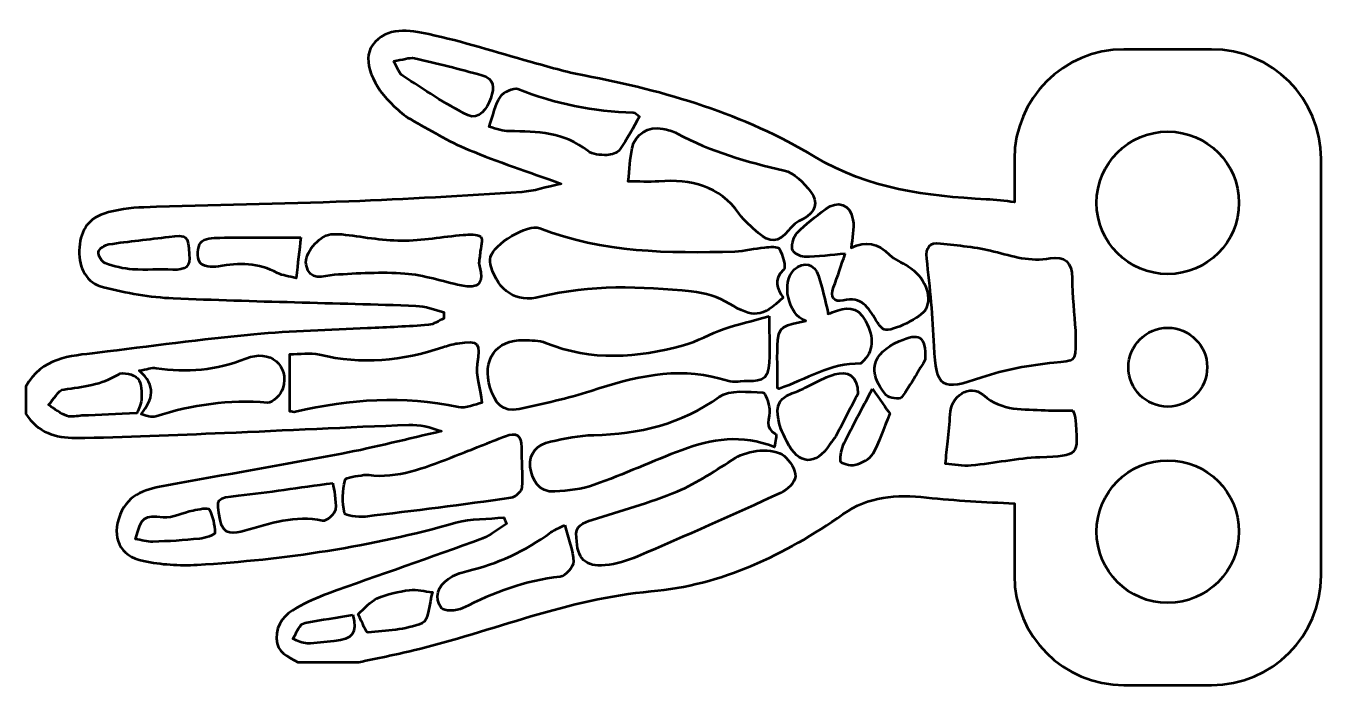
# Model space of a CAD drawing. Header units: centimetres. Extents: x -16 to -4, y -11.5 to -8.5.
# Drawn here: x -15.96 to -10.05, y -11.49 to -8.49 of the extents above; entities that cross this region are included whole.
import ezdxf

# ---------------------------------------------------------------- set-up
doc = ezdxf.new("R2010")
doc.units = ezdxf.units.CM
doc.header["$MEASUREMENT"] = 0
doc.layers.add('Layer 1', color=7, linetype='Continuous')

msp = doc.modelspace()

# ---------------------------------------------------------------- linework, layer by layer
at = {"layer": 'Layer 1', "lineweight": 53}
for centre, major_axis in [((-10.75, -9.29224), (0, 0.325)), ((-10.75, -10.04224), (0, 0.18)), ((-10.75, -10.79224), (0, 0.325))]:
    msp.add_ellipse(centre, major_axis=major_axis, ratio=1, dxfattribs=at)
msp.add_open_spline([(-11.45, -10.99224), (-11.45, -10.99224), (-11.45, -10.66365), (-11.45, -10.66365), (-11.45, -10.66365), (-11.5839, -10.65714), (-11.71778, -10.65054), (-11.85088, -10.6365), (-11.85088, -10.6365), (-11.98968, -10.62184), (-12.11517, -10.62936), (-12.23357, -10.71297), (-12.23357, -10.71297), (-12.49692, -10.89896), (-12.78843, -11.03649), (-13.10815, -11.06432), (-13.10815, -11.06432), (-13.48741, -11.09734), (-13.83185, -11.24628), (-14.19414, -11.33353), (-14.19414, -11.33353), (-14.27656, -11.35338), (-14.35987, -11.36945), (-14.44279, -11.38725), (-14.44279, -11.38725), (-14.44279, -11.38725), (-14.72199, -11.38725), (-14.72199, -11.38725), (-14.72199, -11.38725), (-14.76592, -11.36208), (-14.81795, -11.34537), (-14.81909, -11.28007), (-14.81909, -11.28007), (-14.8203, -11.211), (-14.77963, -11.16951), (-14.7261, -11.13943), (-14.7261, -11.13943), (-14.6814, -11.11429), (-14.63379, -11.09313), (-14.58548, -11.07574), (-14.58548, -11.07574), (-14.35021, -10.99112), (-14.11383, -10.90963), (-13.87899, -10.82385), (-13.87899, -10.82385), (-13.83954, -10.80945), (-13.8057, -10.77958), (-13.76927, -10.75685), (-13.76927, -10.75685), (-13.7731, -10.74716), (-13.77691, -10.73745), (-13.78073, -10.72776), (-13.78073, -10.72776), (-13.85386, -10.73491), (-13.93003, -10.73137), (-13.99964, -10.75101), (-13.99964, -10.75101), (-14.38628, -10.86018), (-14.78069, -10.91963), (-15.18069, -10.9433), (-15.18069, -10.9433), (-15.26216, -10.94811), (-15.34646, -10.94221), (-15.42644, -10.92612), (-15.42644, -10.92612), (-15.53639, -10.90402), (-15.57381, -10.81842), (-15.53217, -10.71352), (-15.53217, -10.71352), (-15.49385, -10.61701), (-15.40746, -10.5972), (-15.32007, -10.58127), (-15.32007, -10.58127), (-15.05388, -10.53281), (-14.78694, -10.48831), (-14.52125, -10.43728), (-14.52125, -10.43728), (-14.36852, -10.40796), (-14.21769, -10.36896), (-14.06598, -10.33431), (-14.06598, -10.33431), (-14.11701, -10.31496), (-14.1658, -10.30282), (-14.21409, -10.30465), (-14.21409, -10.30465), (-14.49489, -10.31527), (-14.77554, -10.33002), (-15.05631, -10.34168), (-15.05631, -10.34168), (-15.28306, -10.35111), (-15.50985, -10.36176), (-15.73674, -10.36439), (-15.73674, -10.36439), (-15.82529, -10.36542), (-15.9108, -10.33943), (-15.96285, -10.25494), (-15.96285, -10.25494), (-15.96285, -10.25494), (-15.96285, -10.13084), (-15.96285, -10.13084), (-15.96285, -10.13084), (-15.89244, -9.99885), (-15.76278, -9.99141), (-15.63707, -9.97628), (-15.63707, -9.97628), (-15.39882, -9.94759), (-15.16087, -9.91517), (-14.92201, -9.89259), (-14.92201, -9.89259), (-14.74992, -9.87631), (-14.57657, -9.87347), (-14.40376, -9.8646), (-14.40376, -9.8646), (-14.31087, -9.85985), (-14.21784, -9.8569), (-14.12521, -9.84907), (-14.12521, -9.84907), (-14.101, -9.84703), (-14.0781, -9.82983), (-14.0546, -9.81959), (-14.0546, -9.81959), (-14.0548, -9.80993), (-14.05505, -9.80029), (-14.05528, -9.79068), (-14.05528, -9.79068), (-14.09759, -9.78057), (-14.13963, -9.76308), (-14.18223, -9.76161), (-14.18223, -9.76161), (-14.5515, -9.74919), (-14.92101, -9.74265), (-15.29011, -9.72735), (-15.29011, -9.72735), (-15.39706, -9.72291), (-15.50478, -9.70267), (-15.60892, -9.67679), (-15.60892, -9.67679), (-15.68766, -9.65725), (-15.72009, -9.59172), (-15.71925, -9.50979), (-15.71925, -9.50979), (-15.7184, -9.42807), (-15.68322, -9.36686), (-15.60698, -9.342), (-15.60698, -9.342), (-15.54912, -9.32309), (-15.48589, -9.315), (-15.42469, -9.3129), (-15.42469, -9.3129), (-15.11253, -9.30223), (-14.80014, -9.29784), (-14.48803, -9.28593), (-14.48803, -9.28593), (-14.22496, -9.27591), (-13.96207, -9.26012), (-13.69933, -9.24327), (-13.69933, -9.24327), (-13.64399, -9.23973), (-13.58961, -9.22046), (-13.51887, -9.20493), (-13.51887, -9.20493), (-13.67108, -9.14984), (-13.80885, -9.10548), (-13.94199, -9.04995), (-13.94199, -9.04995), (-14.03433, -9.0114), (-14.12092, -8.95866), (-14.20869, -8.90975), (-14.20869, -8.90975), (-14.23539, -8.89489), (-14.25849, -8.8729), (-14.28139, -8.85213), (-14.28139, -8.85213), (-14.37879, -8.76372), (-14.42994, -8.64065), (-14.38091, -8.57352), (-14.38091, -8.57352), (-14.31635, -8.48513), (-14.21062, -8.50544), (-14.12365, -8.52346), (-14.12365, -8.52346), (-13.96749, -8.55579), (-13.81521, -8.6067), (-13.66105, -8.64886), (-13.66105, -8.64886), (-13.57914, -8.67126), (-13.49762, -8.69653), (-13.41432, -8.71204), (-13.41432, -8.71204), (-13.04367, -8.7811), (-12.6821, -8.88906), (-12.36076, -9.08232), (-12.36076, -9.08232), (-12.11208, -9.23187), (-11.85189, -9.26107), (-11.57847, -9.2765), (-11.57847, -9.2765), (-11.53562, -9.27891), (-11.49273, -9.28335), (-11.45, -9.2894), (-11.45, -9.2894), (-11.45, -9.2894), (-11.45, -9.09224), (-11.45, -9.09224), (-11.45, -9.09224), (-11.45, -8.8161), (-11.22614, -8.59224), (-10.95, -8.59224), (-10.95, -8.59224), (-10.95, -8.59224), (-10.55, -8.59224), (-10.55, -8.59224), (-10.55, -8.59224), (-10.27386, -8.59224), (-10.05, -8.8161), (-10.05, -9.09224), (-10.05, -9.09224), (-10.05, -9.09224), (-10.05, -10.99224), (-10.05, -10.99224), (-10.05, -10.99224), (-10.05, -11.26838), (-10.27386, -11.49224), (-10.55, -11.49224), (-10.55, -11.49224), (-10.55, -11.49224), (-10.95, -11.49224), (-10.95, -11.49224), (-10.95, -11.49224), (-11.22614, -11.49224), (-11.45, -11.26838), (-11.45, -10.99224)], degree=3, knots=[0, 0, 0, 0, 0.0169492, 0.0169492, 0.0169492, 0.0169492, 0.0338983, 0.0338983, 0.0338983, 0.0338983, 0.0508475, 0.0508475, 0.0508475, 0.0508475, 0.0677966, 0.0677966, 0.0677966, 0.0677966, 0.0847458, 0.0847458, 0.0847458, 0.0847458, 0.1016949, 0.1016949, 0.1016949, 0.1016949, 0.1186441, 0.1186441, 0.1186441, 0.1186441, 0.1355932, 0.1355932, 0.1355932, 0.1355932, 0.1525424, 0.1525424, 0.1525424, 0.1525424, 0.1694915, 0.1694915, 0.1694915, 0.1694915, 0.1864407, 0.1864407, 0.1864407, 0.1864407, 0.2033898, 0.2033898, 0.2033898, 0.2033898, 0.220339, 0.220339, 0.220339, 0.220339, 0.2372881, 0.2372881, 0.2372881, 0.2372881, 0.2542373, 0.2542373, 0.2542373, 0.2542373, 0.2711864, 0.2711864, 0.2711864, 0.2711864, 0.2881356, 0.2881356, 0.2881356, 0.2881356, 0.3050847, 0.3050847, 0.3050847, 0.3050847, 0.3220339, 0.3220339, 0.3220339, 0.3220339, 0.3389831, 0.3389831, 0.3389831, 0.3389831, 0.3559322, 0.3559322, 0.3559322, 0.3559322, 0.3728814, 0.3728814, 0.3728814, 0.3728814, 0.3898305, 0.3898305, 0.3898305, 0.3898305, 0.4067797, 0.4067797, 0.4067797, 0.4067797, 0.4237288, 0.4237288, 0.4237288, 0.4237288, 0.440678, 0.440678, 0.440678, 0.440678, 0.4576271, 0.4576271, 0.4576271, 0.4576271, 0.4745763, 0.4745763, 0.4745763, 0.4745763, 0.4915254, 0.4915254, 0.4915254, 0.4915254, 0.5084746, 0.5084746, 0.5084746, 0.5084746, 0.5254237, 0.5254237, 0.5254237, 0.5254237, 0.5423729, 0.5423729, 0.5423729, 0.5423729, 0.559322, 0.559322, 0.559322, 0.559322, 0.5762712, 0.5762712, 0.5762712, 0.5762712, 0.5932203, 0.5932203, 0.5932203, 0.5932203, 0.6101695, 0.6101695, 0.6101695, 0.6101695, 0.6271186, 0.6271186, 0.6271186, 0.6271186, 0.6440678, 0.6440678, 0.6440678, 0.6440678, 0.6610169, 0.6610169, 0.6610169, 0.6610169, 0.6779661, 0.6779661, 0.6779661, 0.6779661, 0.6949153, 0.6949153, 0.6949153, 0.6949153, 0.7118644, 0.7118644, 0.7118644, 0.7118644, 0.7288136, 0.7288136, 0.7288136, 0.7288136, 0.7457627, 0.7457627, 0.7457627, 0.7457627, 0.7627119, 0.7627119, 0.7627119, 0.7627119, 0.779661, 0.779661, 0.779661, 0.779661, 0.7966102, 0.7966102, 0.7966102, 0.7966102, 0.8135593, 0.8135593, 0.8135593, 0.8135593, 0.8305085, 0.8305085, 0.8305085, 0.8305085, 0.8474576, 0.8474576, 0.8474576, 0.8474576, 0.8644068, 0.8644068, 0.8644068, 0.8644068, 0.8813559, 0.8813559, 0.8813559, 0.8813559, 0.8983051, 0.8983051, 0.8983051, 0.8983051, 0.9152542, 0.9152542, 0.9152542, 0.9152542, 0.9322034, 0.9322034, 0.9322034, 0.9322034, 0.9491525, 0.9491525, 0.9491525, 0.9491525, 0.9661017, 0.9661017, 0.9661017, 0.9661017, 1, 1, 1, 1], dxfattribs=at)
at = {"layer": 'Layer 1', "color": 5, "lineweight": 53}
for points, knots in [([(-14.28444, -8.64623), (-14.28444, -8.64623), (-14.28444, -8.64623), (-14.28444, -8.64623), (-14.28444, -8.64623), (-14.26364, -8.68015), (-14.2573, -8.70335), (-14.24223, -8.71299), (-14.24223, -8.71299), (-14.14485, -8.77539), (-14.0492, -8.84239), (-13.94535, -8.89195), (-13.94535, -8.89195), (-13.89345, -8.91675), (-13.85928, -8.86313), (-13.84094, -8.81435), (-13.84094, -8.81435), (-13.82341, -8.76769), (-13.82417, -8.72516), (-13.88148, -8.70953), (-13.88148, -8.70953), (-13.98337, -8.6817), (-14.0857, -8.65522), (-14.18888, -8.63264), (-14.18888, -8.63264), (-14.21345, -8.62724), (-14.24193, -8.63956), (-14.28444, -8.64623)], [0, 0, 0, 0, 0.125, 0.125, 0.125, 0.125, 0.25, 0.25, 0.25, 0.25, 0.375, 0.375, 0.375, 0.375, 0.5, 0.5, 0.5, 0.5, 0.625, 0.625, 0.625, 0.625, 0.75, 0.75, 0.75, 0.75, 1, 1, 1, 1]), ([(-13.84856, -8.94602), (-13.84856, -8.94602), (-13.84856, -8.94602), (-13.84856, -8.94602), (-13.84856, -8.94602), (-13.81351, -8.9538), (-13.78474, -8.96561), (-13.75593, -8.96566), (-13.75593, -8.96566), (-13.62897, -8.96592), (-13.5048, -8.96998), (-13.39814, -9.05548), (-13.39814, -9.05548), (-13.37703, -9.0724), (-13.33995, -9.07426), (-13.3103, -9.07413), (-13.3103, -9.07413), (-13.29003, -9.07403), (-13.26186, -9.06406), (-13.25111, -9.04878), (-13.25111, -9.04878), (-13.21785, -9.0014), (-13.19124, -8.94933), (-13.16142, -8.89805), (-13.16142, -8.89805), (-13.17309, -8.89043), (-13.18145, -8.88032), (-13.1901, -8.88006), (-13.1901, -8.88006), (-13.37198, -8.87443), (-13.54726, -8.84027), (-13.71683, -8.77219), (-13.71683, -8.77219), (-13.73649, -8.76431), (-13.78269, -8.78676), (-13.79661, -8.80813), (-13.79661, -8.80813), (-13.82094, -8.84554), (-13.82978, -8.89306), (-13.84856, -8.94602)], [0, 0, 0, 0, 0.0909091, 0.0909091, 0.0909091, 0.0909091, 0.1818182, 0.1818182, 0.1818182, 0.1818182, 0.2727273, 0.2727273, 0.2727273, 0.2727273, 0.3636364, 0.3636364, 0.3636364, 0.3636364, 0.4545455, 0.4545455, 0.4545455, 0.4545455, 0.5454545, 0.5454545, 0.5454545, 0.5454545, 0.6363636, 0.6363636, 0.6363636, 0.6363636, 0.7272727, 0.7272727, 0.7272727, 0.7272727, 0.8181818, 0.8181818, 0.8181818, 0.8181818, 1, 1, 1, 1]), ([(-13.21306, -9.19482), (-13.21306, -9.19482), (-13.21306, -9.19482), (-13.21306, -9.19482), (-13.21306, -9.19482), (-13.16475, -9.19482), (-13.11906, -9.19743), (-13.07374, -9.19433), (-13.07374, -9.19433), (-12.92681, -9.1842), (-12.79695, -9.21152), (-12.70606, -9.34251), (-12.70606, -9.34251), (-12.68295, -9.37582), (-12.6495, -9.40246), (-12.61886, -9.43003), (-12.61886, -9.43003), (-12.56983, -9.47411), (-12.52473, -9.47571), (-12.48169, -9.41816), (-12.48169, -9.41816), (-12.46551, -9.39649), (-12.44099, -9.37838), (-12.41653, -9.36605), (-12.41653, -9.36605), (-12.35647, -9.33587), (-12.34356, -9.2883), (-12.38088, -9.24004), (-12.38088, -9.24004), (-12.41188, -9.19997), (-12.45599, -9.15449), (-12.50173, -9.1441), (-12.50173, -9.1441), (-12.67098, -9.1056), (-12.83595, -9.05915), (-12.98914, -8.97551), (-12.98914, -8.97551), (-13.00909, -8.9646), (-13.03264, -8.95895), (-13.05524, -8.95448), (-13.05524, -8.95448), (-13.12202, -8.94127), (-13.18248, -8.97778), (-13.19563, -9.04295), (-13.19563, -9.04295), (-13.20513, -9.08995), (-13.2069, -9.13852), (-13.21306, -9.19482)], [0, 0, 0, 0, 0.0769231, 0.0769231, 0.0769231, 0.0769231, 0.1538462, 0.1538462, 0.1538462, 0.1538462, 0.2307692, 0.2307692, 0.2307692, 0.2307692, 0.3076923, 0.3076923, 0.3076923, 0.3076923, 0.3846154, 0.3846154, 0.3846154, 0.3846154, 0.4615385, 0.4615385, 0.4615385, 0.4615385, 0.5384615, 0.5384615, 0.5384615, 0.5384615, 0.6153846, 0.6153846, 0.6153846, 0.6153846, 0.6923077, 0.6923077, 0.6923077, 0.6923077, 0.7692308, 0.7692308, 0.7692308, 0.7692308, 0.8461538, 0.8461538, 0.8461538, 0.8461538, 1, 1, 1, 1]), ([(-12.22284, -9.52496), (-12.22284, -9.52496), (-12.22284, -9.52496), (-12.22284, -9.52496), (-12.22284, -9.52496), (-12.24041, -9.57565), (-12.25636, -9.62699), (-12.27603, -9.67686), (-12.27603, -9.67686), (-12.29469, -9.72414), (-12.27154, -9.74704), (-12.23132, -9.73737), (-12.23132, -9.73737), (-12.14748, -9.71729), (-12.11645, -9.7714), (-12.08199, -9.82721), (-12.08199, -9.82721), (-12.07199, -9.84338), (-12.06017, -9.86419), (-12.04442, -9.87), (-12.04442, -9.87), (-12.00855, -9.88318), (-11.87123, -9.81287), (-11.85451, -9.7776), (-11.85451, -9.7776), (-11.82469, -9.71474), (-11.86096, -9.62712), (-11.93589, -9.58151), (-11.93589, -9.58151), (-11.96439, -9.56415), (-11.99844, -9.55224), (-12.02074, -9.52901), (-12.02074, -9.52901), (-12.0729, -9.4746), (-12.12909, -9.46584), (-12.19476, -9.49746), (-12.19476, -9.49746), (-12.19156, -9.45467), (-12.18015, -9.41052), (-12.18699, -9.36941), (-12.18699, -9.36941), (-12.19875, -9.29874), (-12.25606, -9.27861), (-12.31279, -9.32091), (-12.31279, -9.32091), (-12.35769, -9.35445), (-12.4029, -9.38876), (-12.44167, -9.42878), (-12.44167, -9.42878), (-12.45837, -9.44602), (-12.46776, -9.48005), (-12.46395, -9.50377), (-12.46395, -9.50377), (-12.46154, -9.5186), (-12.42831, -9.53873), (-12.40893, -9.53867), (-12.40893, -9.53867), (-12.3469, -9.53855), (-12.28485, -9.53015), (-12.22284, -9.52496)], [0, 0, 0, 0, 0.0625, 0.0625, 0.0625, 0.0625, 0.125, 0.125, 0.125, 0.125, 0.1875, 0.1875, 0.1875, 0.1875, 0.25, 0.25, 0.25, 0.25, 0.3125, 0.3125, 0.3125, 0.3125, 0.375, 0.375, 0.375, 0.375, 0.4375, 0.4375, 0.4375, 0.4375, 0.5, 0.5, 0.5, 0.5, 0.5625, 0.5625, 0.5625, 0.5625, 0.625, 0.625, 0.625, 0.625, 0.6875, 0.6875, 0.6875, 0.6875, 0.75, 0.75, 0.75, 0.75, 0.8125, 0.8125, 0.8125, 0.8125, 0.875, 0.875, 0.875, 0.875, 1, 1, 1, 1]), ([(-12.5062, -9.72362), (-12.5062, -9.72362), (-12.5062, -9.72362), (-12.5062, -9.72362), (-12.5062, -9.72362), (-12.53229, -9.68327), (-12.5548, -9.64402), (-12.50363, -9.59792), (-12.50363, -9.59792), (-12.49048, -9.58607), (-12.5089, -9.53077), (-12.52374, -9.50087), (-12.52374, -9.50087), (-12.52893, -9.49043), (-12.56735, -9.49333), (-12.5901, -9.4955), (-12.5901, -9.4955), (-12.63585, -9.49985), (-12.68109, -9.51227), (-12.72678, -9.51359), (-12.72678, -9.51359), (-13.02873, -9.52224), (-13.32942, -9.5201), (-13.61733, -9.40739), (-13.61733, -9.40739), (-13.6713, -9.38628), (-13.8278, -9.4809), (-13.84179, -9.53909), (-13.84179, -9.53909), (-13.84521, -9.55328), (-13.84383, -9.57035), (-13.83939, -9.58441), (-13.83939, -9.58441), (-13.80453, -9.69451), (-13.72559, -9.74949), (-13.61528, -9.72179), (-13.61528, -9.72179), (-13.38567, -9.66412), (-13.15483, -9.67404), (-12.92371, -9.6968), (-12.92371, -9.6968), (-12.86448, -9.70267), (-12.80154, -9.72221), (-12.75081, -9.75287), (-12.75081, -9.75287), (-12.6442, -9.81737), (-12.6007, -9.81749), (-12.5062, -9.72362)], [0, 0, 0, 0, 0.0769231, 0.0769231, 0.0769231, 0.0769231, 0.1538462, 0.1538462, 0.1538462, 0.1538462, 0.2307692, 0.2307692, 0.2307692, 0.2307692, 0.3076923, 0.3076923, 0.3076923, 0.3076923, 0.3846154, 0.3846154, 0.3846154, 0.3846154, 0.4615385, 0.4615385, 0.4615385, 0.4615385, 0.5384615, 0.5384615, 0.5384615, 0.5384615, 0.6153846, 0.6153846, 0.6153846, 0.6153846, 0.6923077, 0.6923077, 0.6923077, 0.6923077, 0.7692308, 0.7692308, 0.7692308, 0.7692308, 0.8461538, 0.8461538, 0.8461538, 0.8461538, 1, 1, 1, 1]), ([(-15.21773, -9.52751), (-15.21773, -9.52751), (-15.21773, -9.52751), (-15.21773, -9.52751), (-15.21773, -9.52751), (-15.21996, -9.44235), (-15.22892, -9.43597), (-15.30952, -9.44677), (-15.30952, -9.44677), (-15.40082, -9.45899), (-15.49269, -9.46729), (-15.58373, -9.48111), (-15.58373, -9.48111), (-15.60201, -9.48387), (-15.62968, -9.50207), (-15.63151, -9.51594), (-15.63151, -9.51594), (-15.63369, -9.53234), (-15.61629, -9.56201), (-15.60059, -9.56795), (-15.60059, -9.56795), (-15.56081, -9.58299), (-15.51758, -9.59281), (-15.47511, -9.59583), (-15.47511, -9.59583), (-15.41434, -9.60014), (-15.3528, -9.59335), (-15.29195, -9.59723), (-15.29195, -9.59723), (-15.23464, -9.60092), (-15.20852, -9.58144), (-15.21773, -9.52751)], [0, 0, 0, 0, 0.1111111, 0.1111111, 0.1111111, 0.1111111, 0.2222222, 0.2222222, 0.2222222, 0.2222222, 0.3333333, 0.3333333, 0.3333333, 0.3333333, 0.4444444, 0.4444444, 0.4444444, 0.4444444, 0.5555556, 0.5555556, 0.5555556, 0.5555556, 0.6666667, 0.6666667, 0.6666667, 0.6666667, 0.7777778, 0.7777778, 0.7777778, 0.7777778, 1, 1, 1, 1]), ([(-14.70762, -9.45059), (-14.70762, -9.45059), (-14.70762, -9.45059), (-14.70762, -9.45059), (-14.70762, -9.45059), (-14.83951, -9.45059), (-14.95881, -9.44933), (-15.07803, -9.45147), (-15.07803, -9.45147), (-15.10798, -9.45201), (-15.15039, -9.45406), (-15.16426, -9.47255), (-15.16426, -9.47255), (-15.18024, -9.49379), (-15.18264, -9.54137), (-15.16875, -9.56377), (-15.16875, -9.56377), (-15.15774, -9.58149), (-15.11142, -9.58813), (-15.084, -9.58289), (-15.084, -9.58289), (-14.99001, -9.56493), (-14.90079, -9.56599), (-14.81411, -9.61253), (-14.81411, -9.61253), (-14.79114, -9.62485), (-14.76259, -9.62678), (-14.72923, -9.63542), (-14.72923, -9.63542), (-14.72129, -9.56756), (-14.71455, -9.51005), (-14.70762, -9.45059)], [0, 0, 0, 0, 0.1111111, 0.1111111, 0.1111111, 0.1111111, 0.2222222, 0.2222222, 0.2222222, 0.2222222, 0.3333333, 0.3333333, 0.3333333, 0.3333333, 0.4444444, 0.4444444, 0.4444444, 0.4444444, 0.5555556, 0.5555556, 0.5555556, 0.5555556, 0.6666667, 0.6666667, 0.6666667, 0.6666667, 0.7777778, 0.7777778, 0.7777778, 0.7777778, 1, 1, 1, 1]), ([(-14.52087, -9.4355), (-14.52087, -9.4355), (-14.52087, -9.4355), (-14.52087, -9.4355), (-14.52087, -9.4355), (-14.53931, -9.4355), (-14.55503, -9.43372), (-14.57019, -9.43584), (-14.57019, -9.43584), (-14.62742, -9.4439), (-14.69354, -9.52274), (-14.68338, -9.57338), (-14.68338, -9.57338), (-14.66665, -9.65684), (-14.60755, -9.62376), (-14.55543, -9.62087), (-14.55543, -9.62087), (-14.44801, -9.61484), (-14.33963, -9.60749), (-14.23279, -9.6156), (-14.23279, -9.6156), (-14.14652, -9.62213), (-14.06195, -9.65087), (-13.97652, -9.66908), (-13.97652, -9.66908), (-13.89449, -9.68657), (-13.87023, -9.65963), (-13.89254, -9.58077), (-13.89254, -9.58077), (-13.89754, -9.56315), (-13.8909, -9.54221), (-13.88949, -9.52284), (-13.88949, -9.52284), (-13.88764, -9.49682), (-13.87464, -9.45806), (-13.88643, -9.44788), (-13.88643, -9.44788), (-13.90314, -9.43344), (-13.93839, -9.43607), (-13.96515, -9.43827), (-13.96515, -9.43827), (-14.05957, -9.44602), (-14.15379, -9.46439), (-14.24803, -9.46408), (-14.24803, -9.46408), (-14.34003, -9.46377), (-14.43195, -9.44553), (-14.52087, -9.4355)], [0, 0, 0, 0, 0.0769231, 0.0769231, 0.0769231, 0.0769231, 0.1538462, 0.1538462, 0.1538462, 0.1538462, 0.2307692, 0.2307692, 0.2307692, 0.2307692, 0.3076923, 0.3076923, 0.3076923, 0.3076923, 0.3846154, 0.3846154, 0.3846154, 0.3846154, 0.4615385, 0.4615385, 0.4615385, 0.4615385, 0.5384615, 0.5384615, 0.5384615, 0.5384615, 0.6153846, 0.6153846, 0.6153846, 0.6153846, 0.6923077, 0.6923077, 0.6923077, 0.6923077, 0.7692308, 0.7692308, 0.7692308, 0.7692308, 0.8461538, 0.8461538, 0.8461538, 0.8461538, 1, 1, 1, 1]), ([(-11.17175, -9.87509), (-11.17175, -9.87509), (-11.17175, -9.87509), (-11.17175, -9.87509), (-11.17175, -9.87509), (-11.17675, -9.80039), (-11.18627, -9.71804), (-11.18652, -9.63565), (-11.18652, -9.63565), (-11.18672, -9.56317), (-11.22085, -9.53299), (-11.28679, -9.54532), (-11.28679, -9.54532), (-11.3772, -9.56224), (-11.45877, -9.53516), (-11.54388, -9.51369), (-11.54388, -9.51369), (-11.62334, -9.49367), (-11.70627, -9.48651), (-11.78807, -9.47703), (-11.78807, -9.47703), (-11.8372, -9.47134), (-11.85591, -9.49369), (-11.85012, -9.54645), (-11.85012, -9.54645), (-11.83553, -9.67937), (-11.8217, -9.81269), (-11.81649, -9.9462), (-11.81649, -9.9462), (-11.80899, -10.13768), (-11.78117, -10.15298), (-11.59942, -10.08937), (-11.59942, -10.08937), (-11.4943, -10.05252), (-11.38085, -10.0334), (-11.26956, -10.02209), (-11.26956, -10.02209), (-11.17362, -10.01237), (-11.17082, -10.02043), (-11.17175, -9.92157), (-11.17175, -9.92157), (-11.17185, -9.90868), (-11.17175, -9.89576), (-11.17175, -9.87509)], [0, 0, 0, 0, 0.0833333, 0.0833333, 0.0833333, 0.0833333, 0.1666667, 0.1666667, 0.1666667, 0.1666667, 0.25, 0.25, 0.25, 0.25, 0.3333333, 0.3333333, 0.3333333, 0.3333333, 0.4166667, 0.4166667, 0.4166667, 0.4166667, 0.5, 0.5, 0.5, 0.5, 0.5833333, 0.5833333, 0.5833333, 0.5833333, 0.6666667, 0.6666667, 0.6666667, 0.6666667, 0.75, 0.75, 0.75, 0.75, 0.8333333, 0.8333333, 0.8333333, 0.8333333, 1, 1, 1, 1]), ([(-12.53137, -10.13758), (-12.53137, -10.13758), (-12.53137, -10.13758), (-12.53137, -10.13758), (-12.53137, -10.13758), (-12.52887, -10.13864), (-12.52602, -10.14107), (-12.52422, -10.14047), (-12.52422, -10.14047), (-12.40137, -10.09867), (-12.28916, -10.02239), (-12.15232, -10.02575), (-12.15232, -10.02575), (-12.1506, -10.02578), (-12.14896, -10.02203), (-12.14705, -10.02032), (-12.14705, -10.02032), (-12.09147, -9.9701), (-12.08903, -9.90875), (-12.12965, -9.83052), (-12.12965, -9.83052), (-12.16732, -9.75797), (-12.22048, -9.76895), (-12.27982, -9.79142), (-12.27982, -9.79142), (-12.29316, -9.79649), (-12.30711, -9.79988), (-12.29967, -9.79763), (-12.29967, -9.79763), (-12.31533, -9.73629), (-12.32733, -9.6803), (-12.34422, -9.62583), (-12.34422, -9.62583), (-12.36189, -9.56876), (-12.41193, -9.55689), (-12.45501, -9.59671), (-12.45501, -9.59671), (-12.51612, -9.65317), (-12.48369, -9.80442), (-12.40257, -9.83042), (-12.40257, -9.83042), (-12.45564, -9.84644), (-12.52658, -9.83739), (-12.53059, -9.91695), (-12.53059, -9.91695), (-12.53422, -9.98826), (-12.53137, -10.05989), (-12.53137, -10.13758)], [0, 0, 0, 0, 0.0769231, 0.0769231, 0.0769231, 0.0769231, 0.1538462, 0.1538462, 0.1538462, 0.1538462, 0.2307692, 0.2307692, 0.2307692, 0.2307692, 0.3076923, 0.3076923, 0.3076923, 0.3076923, 0.3846154, 0.3846154, 0.3846154, 0.3846154, 0.4615385, 0.4615385, 0.4615385, 0.4615385, 0.5384615, 0.5384615, 0.5384615, 0.5384615, 0.6153846, 0.6153846, 0.6153846, 0.6153846, 0.6923077, 0.6923077, 0.6923077, 0.6923077, 0.7692308, 0.7692308, 0.7692308, 0.7692308, 0.8461538, 0.8461538, 0.8461538, 0.8461538, 1, 1, 1, 1]), ([(-12.5703, -9.809), (-12.5703, -9.809), (-12.5703, -9.809), (-12.5703, -9.809), (-12.5703, -9.809), (-12.64713, -9.8306), (-12.71244, -9.84584), (-12.77555, -9.8676), (-12.77555, -9.8676), (-12.83835, -9.88925), (-12.89707, -9.92429), (-12.96078, -9.94157), (-12.96078, -9.94157), (-13.17089, -9.99862), (-13.38128, -10.0156), (-13.59014, -9.93038), (-13.59014, -9.93038), (-13.61993, -9.91824), (-13.65608, -9.91951), (-13.68939, -9.91855), (-13.68939, -9.91855), (-13.81726, -9.91472), (-13.88229, -10.01009), (-13.84293, -10.13624), (-13.84293, -10.13624), (-13.8219, -10.20365), (-13.78822, -10.25016), (-13.71111, -10.23316), (-13.71111, -10.23316), (-13.60094, -10.20884), (-13.48981, -10.18571), (-13.38276, -10.15088), (-13.38276, -10.15088), (-13.18962, -10.08802), (-12.99729, -10.03854), (-12.79349, -10.09565), (-12.79349, -10.09565), (-12.76396, -10.10391), (-12.73118, -10.11262), (-12.70209, -10.10779), (-12.70209, -10.10779), (-12.65405, -10.0998), (-12.58142, -10.12435), (-12.57207, -10.04655), (-12.57207, -10.04655), (-12.56364, -9.9761), (-12.5703, -9.90385), (-12.5703, -9.809)], [0, 0, 0, 0, 0.0769231, 0.0769231, 0.0769231, 0.0769231, 0.1538462, 0.1538462, 0.1538462, 0.1538462, 0.2307692, 0.2307692, 0.2307692, 0.2307692, 0.3076923, 0.3076923, 0.3076923, 0.3076923, 0.3846154, 0.3846154, 0.3846154, 0.3846154, 0.4615385, 0.4615385, 0.4615385, 0.4615385, 0.5384615, 0.5384615, 0.5384615, 0.5384615, 0.6153846, 0.6153846, 0.6153846, 0.6153846, 0.6923077, 0.6923077, 0.6923077, 0.6923077, 0.7692308, 0.7692308, 0.7692308, 0.7692308, 0.8461538, 0.8461538, 0.8461538, 0.8461538, 1, 1, 1, 1]), ([(-13.88116, -10.20479), (-13.88116, -10.20479), (-13.88116, -10.20479), (-13.88116, -10.20479), (-13.88116, -10.20479), (-13.89093, -10.13185), (-13.90998, -10.0782), (-13.90214, -10.02885), (-13.90214, -10.02885), (-13.88688, -9.93251), (-13.89438, -9.91808), (-13.99236, -9.93323), (-13.99236, -9.93323), (-14.01511, -9.93671), (-14.03758, -9.94358), (-14.05952, -9.9509), (-14.05952, -9.9509), (-14.24425, -10.01247), (-14.43072, -10.03097), (-14.62257, -9.9841), (-14.62257, -9.9841), (-14.66513, -9.97371), (-14.71237, -9.98261), (-14.75868, -9.98261), (-14.75868, -9.98261), (-14.75868, -9.98261), (-14.75868, -10.24393), (-14.75868, -10.24393), (-14.75868, -10.24393), (-14.75085, -10.24468), (-14.74044, -10.24832), (-14.73146, -10.24618), (-14.73146, -10.24618), (-14.48528, -10.18711), (-14.23854, -10.17158), (-13.98858, -10.22502), (-13.98858, -10.22502), (-13.95353, -10.23248), (-13.91233, -10.21124), (-13.88116, -10.20479)], [0, 0, 0, 0, 0.0909091, 0.0909091, 0.0909091, 0.0909091, 0.1818182, 0.1818182, 0.1818182, 0.1818182, 0.2727273, 0.2727273, 0.2727273, 0.2727273, 0.3636364, 0.3636364, 0.3636364, 0.3636364, 0.4545455, 0.4545455, 0.4545455, 0.4545455, 0.5454545, 0.5454545, 0.5454545, 0.5454545, 0.6363636, 0.6363636, 0.6363636, 0.6363636, 0.7272727, 0.7272727, 0.7272727, 0.7272727, 0.8181818, 0.8181818, 0.8181818, 0.8181818, 1, 1, 1, 1]), ([(-11.8571, -10.00787), (-11.8571, -10.00787), (-11.8571, -10.00787), (-11.8571, -10.00787), (-11.8571, -10.00787), (-11.85522, -9.89615), (-11.88478, -9.88331), (-11.97633, -9.92362), (-11.97633, -9.92362), (-12.10118, -9.9786), (-12.12369, -10.06609), (-12.03505, -10.16954), (-12.03505, -10.16954), (-12.0228, -10.18385), (-11.97241, -10.18982), (-11.96595, -10.18078), (-11.96595, -10.18078), (-11.92092, -10.11794), (-11.88282, -10.05014), (-11.8571, -10.00787)], [0, 0, 0, 0, 0.1666667, 0.1666667, 0.1666667, 0.1666667, 0.3333333, 0.3333333, 0.3333333, 0.3333333, 0.5, 0.5, 0.5, 0.5, 0.6666667, 0.6666667, 0.6666667, 0.6666667, 1, 1, 1, 1]), ([(-15.43638, -10.25605), (-15.43638, -10.25605), (-15.43638, -10.25605), (-15.43638, -10.25605), (-15.43638, -10.25605), (-15.41532, -10.2629), (-15.40826, -10.26646), (-15.40092, -10.26724), (-15.40092, -10.26724), (-15.39072, -10.26832), (-15.3795, -10.26982), (-15.37007, -10.26682), (-15.37007, -10.26682), (-15.204, -10.21383), (-15.03522, -10.18939), (-14.86006, -10.20393), (-14.86006, -10.20393), (-14.83774, -10.20579), (-14.79773, -10.16621), (-14.78975, -10.13885), (-14.78975, -10.13885), (-14.75915, -10.0343), (-14.84761, -9.95749), (-14.95878, -10.00234), (-14.95878, -10.00234), (-15.0938, -10.05683), (-15.22786, -10.06632), (-15.36835, -10.04593), (-15.36835, -10.04593), (-15.38831, -10.04301), (-15.4099, -10.05151), (-15.44631, -10.05715), (-15.44631, -10.05715), (-15.366, -10.12644), (-15.38274, -10.1892), (-15.43638, -10.25605)], [0, 0, 0, 0, 0.1, 0.1, 0.1, 0.1, 0.2, 0.2, 0.2, 0.2, 0.3, 0.3, 0.3, 0.3, 0.4, 0.4, 0.4, 0.4, 0.5, 0.5, 0.5, 0.5, 0.6, 0.6, 0.6, 0.6, 0.7, 0.7, 0.7, 0.7, 0.8, 0.8, 0.8, 0.8, 1, 1, 1, 1]), ([(-15.45681, -10.25192), (-15.45681, -10.25192), (-15.45681, -10.25192), (-15.45681, -10.25192), (-15.45681, -10.25192), (-15.45337, -10.24271), (-15.43717, -10.21703), (-15.43559, -10.1905), (-15.43559, -10.1905), (-15.43358, -10.15768), (-15.43326, -10.11523), (-15.45174, -10.09361), (-15.45174, -10.09361), (-15.46803, -10.07451), (-15.52065, -10.06257), (-15.54071, -10.07471), (-15.54071, -10.07471), (-15.61849, -10.12184), (-15.70183, -10.13254), (-15.78878, -10.14306), (-15.78878, -10.14306), (-15.81483, -10.14621), (-15.83607, -10.18931), (-15.8595, -10.21414), (-15.8595, -10.21414), (-15.83175, -10.2315), (-15.80569, -10.25344), (-15.77563, -10.26465), (-15.77563, -10.26465), (-15.75576, -10.2721), (-15.73015, -10.26408), (-15.7071, -10.26305), (-15.7071, -10.26305), (-15.62702, -10.25948), (-15.54692, -10.25592), (-15.45681, -10.25192)], [0, 0, 0, 0, 0.1, 0.1, 0.1, 0.1, 0.2, 0.2, 0.2, 0.2, 0.3, 0.3, 0.3, 0.3, 0.4, 0.4, 0.4, 0.4, 0.5, 0.5, 0.5, 0.5, 0.6, 0.6, 0.6, 0.6, 0.7, 0.7, 0.7, 0.7, 0.8, 0.8, 0.8, 0.8, 1, 1, 1, 1]), ([(-12.16478, -10.1629), (-12.16478, -10.1629), (-12.16478, -10.1629), (-12.16478, -10.1629), (-12.16478, -10.1629), (-12.16523, -10.07786), (-12.2137, -10.0579), (-12.27017, -10.07453), (-12.27017, -10.07453), (-12.3374, -10.09436), (-12.39741, -10.13779), (-12.46407, -10.16081), (-12.46407, -10.16081), (-12.54332, -10.1882), (-12.53708, -10.24308), (-12.52183, -10.30315), (-12.52183, -10.30315), (-12.51499, -10.33021), (-12.50216, -10.35612), (-12.48932, -10.38116), (-12.48932, -10.38116), (-12.4337, -10.48963), (-12.35838, -10.49394), (-12.29232, -10.3934), (-12.29232, -10.3934), (-12.28388, -10.38056), (-12.27237, -10.3695), (-12.26522, -10.35604), (-12.26522, -10.35604), (-12.23119, -10.29197), (-12.19818, -10.22735), (-12.16478, -10.1629)], [0, 0, 0, 0, 0.1111111, 0.1111111, 0.1111111, 0.1111111, 0.2222222, 0.2222222, 0.2222222, 0.2222222, 0.3333333, 0.3333333, 0.3333333, 0.3333333, 0.4444444, 0.4444444, 0.4444444, 0.4444444, 0.5555556, 0.5555556, 0.5555556, 0.5555556, 0.6666667, 0.6666667, 0.6666667, 0.6666667, 0.7777778, 0.7777778, 0.7777778, 0.7777778, 1, 1, 1, 1]), ([(-12.54546, -10.4066), (-12.54546, -10.4066), (-12.54546, -10.4066), (-12.54546, -10.4066), (-12.54546, -10.4066), (-12.54248, -10.38294), (-12.53345, -10.35051), (-12.53885, -10.3479), (-12.53885, -10.3479), (-12.59648, -10.32002), (-12.56409, -10.27373), (-12.56819, -10.23409), (-12.56819, -10.23409), (-12.57105, -10.20631), (-12.58759, -10.15696), (-12.59862, -10.15678), (-12.59862, -10.15678), (-12.66572, -10.1558), (-12.74985, -10.14278), (-12.79719, -10.17691), (-12.79719, -10.17691), (-12.97104, -10.30227), (-13.16256, -10.34643), (-13.37054, -10.35147), (-13.37054, -10.35147), (-13.43651, -10.35307), (-13.50265, -10.36757), (-13.56771, -10.38103), (-13.56771, -10.38103), (-13.6278, -10.39343), (-13.66843, -10.43671), (-13.66013, -10.49593), (-13.66013, -10.49593), (-13.65211, -10.55309), (-13.62483, -10.61486), (-13.54826, -10.60954), (-13.54826, -10.60954), (-13.48791, -10.60535), (-13.42518, -10.59967), (-13.36896, -10.57946), (-13.36896, -10.57946), (-13.23356, -10.53081), (-13.10235, -10.47059), (-12.96761, -10.41999), (-12.96761, -10.41999), (-12.83292, -10.36945), (-12.6949, -10.34729), (-12.54546, -10.4066)], [0, 0, 0, 0, 0.0769231, 0.0769231, 0.0769231, 0.0769231, 0.1538462, 0.1538462, 0.1538462, 0.1538462, 0.2307692, 0.2307692, 0.2307692, 0.2307692, 0.3076923, 0.3076923, 0.3076923, 0.3076923, 0.3846154, 0.3846154, 0.3846154, 0.3846154, 0.4615385, 0.4615385, 0.4615385, 0.4615385, 0.5384615, 0.5384615, 0.5384615, 0.5384615, 0.6153846, 0.6153846, 0.6153846, 0.6153846, 0.6923077, 0.6923077, 0.6923077, 0.6923077, 0.7692308, 0.7692308, 0.7692308, 0.7692308, 0.8461538, 0.8461538, 0.8461538, 0.8461538, 1, 1, 1, 1]), ([(-12.09834, -10.1413), (-12.09834, -10.1413), (-12.09834, -10.1413), (-12.09834, -10.1413), (-12.09834, -10.1413), (-12.14558, -10.23086), (-12.18849, -10.30829), (-12.22715, -10.3878), (-12.22715, -10.3878), (-12.23958, -10.41335), (-12.24678, -10.44503), (-12.24372, -10.4725), (-12.24372, -10.4725), (-12.24273, -10.48128), (-12.19804, -10.49536), (-12.17857, -10.48955), (-12.17857, -10.48955), (-12.14833, -10.48051), (-12.11193, -10.46278), (-12.09708, -10.43756), (-12.09708, -10.43756), (-12.06676, -10.38607), (-12.04906, -10.3271), (-12.01899, -10.25378), (-12.01899, -10.25378), (-12.03485, -10.23127), (-12.06514, -10.18835), (-12.09834, -10.1413)], [0, 0, 0, 0, 0.125, 0.125, 0.125, 0.125, 0.25, 0.25, 0.25, 0.25, 0.375, 0.375, 0.375, 0.375, 0.5, 0.5, 0.5, 0.5, 0.625, 0.625, 0.625, 0.625, 0.75, 0.75, 0.75, 0.75, 1, 1, 1, 1]), ([(-11.18275, -10.23917), (-11.18275, -10.23917), (-11.18275, -10.23917), (-11.18275, -10.23917), (-11.18275, -10.23917), (-11.22747, -10.23917), (-11.26877, -10.24171), (-11.30967, -10.23871), (-11.30967, -10.23871), (-11.40728, -10.23153), (-11.50568, -10.2455), (-11.59236, -10.16874), (-11.59236, -10.16874), (-11.65371, -10.1144), (-11.74206, -10.17383), (-11.74364, -10.25804), (-11.74364, -10.25804), (-11.74442, -10.29871), (-11.75065, -10.33928), (-11.7546, -10.37989), (-11.7546, -10.37989), (-11.7579, -10.414), (-11.76148, -10.4481), (-11.76494, -10.48221), (-11.76494, -10.48221), (-11.72571, -10.48549), (-11.68587, -10.49464), (-11.64729, -10.4909), (-11.64729, -10.4909), (-11.54254, -10.48076), (-11.43861, -10.45795), (-11.33378, -10.4533), (-11.33378, -10.4533), (-11.15632, -10.44542), (-11.15609, -10.44968), (-11.17313, -10.27127), (-11.17313, -10.27127), (-11.17381, -10.26398), (-11.17731, -10.257), (-11.18275, -10.23917)], [0, 0, 0, 0, 0.0909091, 0.0909091, 0.0909091, 0.0909091, 0.1818182, 0.1818182, 0.1818182, 0.1818182, 0.2727273, 0.2727273, 0.2727273, 0.2727273, 0.3636364, 0.3636364, 0.3636364, 0.3636364, 0.4545455, 0.4545455, 0.4545455, 0.4545455, 0.5454545, 0.5454545, 0.5454545, 0.5454545, 0.6363636, 0.6363636, 0.6363636, 0.6363636, 0.7272727, 0.7272727, 0.7272727, 0.7272727, 0.8181818, 0.8181818, 0.8181818, 0.8181818, 1, 1, 1, 1]), ([(-14.37447, -10.53653), (-14.37447, -10.53653), (-14.37447, -10.53653), (-14.37447, -10.53653), (-14.37447, -10.53653), (-14.38992, -10.53539), (-14.40591, -10.53115), (-14.42067, -10.53378), (-14.42067, -10.53378), (-14.45081, -10.53908), (-14.50262, -10.54275), (-14.50595, -10.5566), (-14.50595, -10.5566), (-14.51759, -10.60505), (-14.5187, -10.65879), (-14.50904, -10.70757), (-14.50904, -10.70757), (-14.50674, -10.71928), (-14.44639, -10.72767), (-14.41433, -10.72395), (-14.41433, -10.72395), (-14.19219, -10.69811), (-13.9703, -10.6697), (-13.74887, -10.6385), (-13.74887, -10.6385), (-13.72929, -10.63574), (-13.69963, -10.6083), (-13.69825, -10.59053), (-13.69825, -10.59053), (-13.69357, -10.52991), (-13.70178, -10.46841), (-13.70061, -10.40736), (-13.70061, -10.40736), (-13.69956, -10.35101), (-13.72495, -10.33811), (-13.77276, -10.35635), (-13.77276, -10.35635), (-13.8497, -10.38568), (-13.92594, -10.41689), (-14.00274, -10.44661), (-14.00274, -10.44661), (-14.12264, -10.49296), (-14.24142, -10.54433), (-14.37447, -10.53653)], [0, 0, 0, 0, 0.0833333, 0.0833333, 0.0833333, 0.0833333, 0.1666667, 0.1666667, 0.1666667, 0.1666667, 0.25, 0.25, 0.25, 0.25, 0.3333333, 0.3333333, 0.3333333, 0.3333333, 0.4166667, 0.4166667, 0.4166667, 0.4166667, 0.5, 0.5, 0.5, 0.5, 0.5833333, 0.5833333, 0.5833333, 0.5833333, 0.6666667, 0.6666667, 0.6666667, 0.6666667, 0.75, 0.75, 0.75, 0.75, 0.8333333, 0.8333333, 0.8333333, 0.8333333, 1, 1, 1, 1]), ([(-13.44913, -10.81922), (-13.44913, -10.81922), (-13.44913, -10.81922), (-13.44913, -10.81922), (-13.44913, -10.81922), (-13.44701, -10.91523), (-13.4094, -10.95461), (-13.31838, -10.94554), (-13.31838, -10.94554), (-13.26844, -10.94055), (-13.21764, -10.92562), (-13.17132, -10.90568), (-13.17132, -10.90568), (-12.95191, -10.81121), (-12.73329, -10.71488), (-12.5162, -10.61522), (-12.5162, -10.61522), (-12.48726, -10.60195), (-12.45099, -10.56678), (-12.44995, -10.54048), (-12.44995, -10.54048), (-12.44874, -10.50919), (-12.47508, -10.46828), (-12.50168, -10.44635), (-12.50168, -10.44635), (-12.55044, -10.40615), (-12.66801, -10.42038), (-12.72369, -10.45562), (-12.72369, -10.45562), (-12.81034, -10.51043), (-12.89614, -10.57006), (-12.99, -10.60918), (-12.99, -10.60918), (-13.11548, -10.66153), (-13.2484, -10.69589), (-13.37792, -10.73861), (-13.37792, -10.73861), (-13.41785, -10.75178), (-13.45913, -10.76543), (-13.44913, -10.81922)], [0, 0, 0, 0, 0.0909091, 0.0909091, 0.0909091, 0.0909091, 0.1818182, 0.1818182, 0.1818182, 0.1818182, 0.2727273, 0.2727273, 0.2727273, 0.2727273, 0.3636364, 0.3636364, 0.3636364, 0.3636364, 0.4545455, 0.4545455, 0.4545455, 0.4545455, 0.5454545, 0.5454545, 0.5454545, 0.5454545, 0.6363636, 0.6363636, 0.6363636, 0.6363636, 0.7272727, 0.7272727, 0.7272727, 0.7272727, 0.8181818, 0.8181818, 0.8181818, 0.8181818, 1, 1, 1, 1]), ([(-14.56135, -10.57043), (-14.56135, -10.57043), (-14.56135, -10.57043), (-14.56135, -10.57043), (-14.56135, -10.57043), (-14.71777, -10.59151), (-14.85453, -10.6127), (-14.99199, -10.62755), (-14.99199, -10.62755), (-15.09486, -10.63866), (-15.09561, -10.64009), (-15.0765, -10.73814), (-15.0765, -10.73814), (-15.0615, -10.81503), (-15.01053, -10.80051), (-14.96498, -10.78814), (-14.96498, -10.78814), (-14.84805, -10.7564), (-14.73383, -10.71581), (-14.60843, -10.74271), (-14.60843, -10.74271), (-14.59218, -10.7462), (-14.55193, -10.71143), (-14.5497, -10.69139), (-14.5497, -10.69139), (-14.54489, -10.64783), (-14.55746, -10.60238), (-14.56135, -10.57043)], [0, 0, 0, 0, 0.125, 0.125, 0.125, 0.125, 0.25, 0.25, 0.25, 0.25, 0.375, 0.375, 0.375, 0.375, 0.5, 0.5, 0.5, 0.5, 0.625, 0.625, 0.625, 0.625, 0.75, 0.75, 0.75, 0.75, 1, 1, 1, 1]), ([(-15.46247, -10.8263), (-15.46247, -10.8263), (-15.46247, -10.8263), (-15.46247, -10.8263), (-15.46247, -10.8263), (-15.43543, -10.83069), (-15.4092, -10.83911), (-15.38325, -10.83834), (-15.38325, -10.83834), (-15.31224, -10.8362), (-15.24115, -10.83211), (-15.17049, -10.82465), (-15.17049, -10.82465), (-15.14535, -10.82201), (-15.10065, -10.80754), (-15.1006, -10.79834), (-15.1006, -10.79834), (-15.10049, -10.7617), (-15.10965, -10.72256), (-15.12639, -10.69003), (-15.12639, -10.69003), (-15.13092, -10.68124), (-15.17489, -10.69003), (-15.19988, -10.6952), (-15.19988, -10.6952), (-15.24567, -10.70468), (-15.29203, -10.73023), (-15.33598, -10.72607), (-15.33598, -10.72607), (-15.42252, -10.71791), (-15.43472, -10.72046), (-15.46247, -10.8263)], [0, 0, 0, 0, 0.1111111, 0.1111111, 0.1111111, 0.1111111, 0.2222222, 0.2222222, 0.2222222, 0.2222222, 0.3333333, 0.3333333, 0.3333333, 0.3333333, 0.4444444, 0.4444444, 0.4444444, 0.4444444, 0.5555556, 0.5555556, 0.5555556, 0.5555556, 0.6666667, 0.6666667, 0.6666667, 0.6666667, 0.7777778, 0.7777778, 0.7777778, 0.7777778, 1, 1, 1, 1]), ([(-13.50279, -10.76297), (-13.50279, -10.76297), (-13.50279, -10.76297), (-13.50279, -10.76297), (-13.50279, -10.76297), (-13.53111, -10.77702), (-13.55085, -10.78343), (-13.56657, -10.79519), (-13.56657, -10.79519), (-13.68175, -10.88131), (-13.80945, -10.93913), (-13.94927, -10.97221), (-13.94927, -10.97221), (-13.97888, -10.97921), (-14.00958, -10.99019), (-14.0343, -11.00727), (-14.0343, -11.00727), (-14.08285, -11.04086), (-14.10047, -11.09306), (-14.06626, -11.14078), (-14.06626, -11.14078), (-14.05473, -11.15687), (-13.99615, -11.15527), (-13.96926, -11.14168), (-13.96926, -11.14168), (-13.82803, -11.07018), (-13.68302, -11.0159), (-13.52427, -10.99769), (-13.52427, -10.99769), (-13.50038, -10.99497), (-13.46208, -10.95293), (-13.46307, -10.9305), (-13.46307, -10.9305), (-13.46544, -10.87643), (-13.48715, -10.8232), (-13.50279, -10.76297)], [0, 0, 0, 0, 0.1, 0.1, 0.1, 0.1, 0.2, 0.2, 0.2, 0.2, 0.3, 0.3, 0.3, 0.3, 0.4, 0.4, 0.4, 0.4, 0.5, 0.5, 0.5, 0.5, 0.6, 0.6, 0.6, 0.6, 0.7, 0.7, 0.7, 0.7, 0.8, 0.8, 0.8, 0.8, 1, 1, 1, 1]), ([(-14.44665, -11.16884), (-14.44665, -11.16884), (-14.44665, -11.16884), (-14.44665, -11.16884), (-14.44665, -11.16884), (-14.42509, -11.2095), (-14.41107, -11.25317), (-14.40098, -11.25227), (-14.40098, -11.25227), (-14.31733, -11.24485), (-14.22941, -11.24126), (-14.15373, -11.21), (-14.15373, -11.21), (-14.12384, -11.19764), (-14.12172, -11.11809), (-14.10696, -11.0691), (-14.10696, -11.0691), (-14.1419, -11.06507), (-14.17776, -11.05412), (-14.2116, -11.05859), (-14.2116, -11.05859), (-14.26217, -11.06525), (-14.31357, -11.0775), (-14.36024, -11.09755), (-14.36024, -11.09755), (-14.39157, -11.11101), (-14.41533, -11.14207), (-14.44665, -11.16884)], [0, 0, 0, 0, 0.125, 0.125, 0.125, 0.125, 0.25, 0.25, 0.25, 0.25, 0.375, 0.375, 0.375, 0.375, 0.5, 0.5, 0.5, 0.5, 0.625, 0.625, 0.625, 0.625, 0.75, 0.75, 0.75, 0.75, 1, 1, 1, 1]), ([(-14.47008, -11.17142), (-14.47008, -11.17142), (-14.47008, -11.17142), (-14.47008, -11.17142), (-14.47008, -11.17142), (-14.54484, -11.18393), (-14.6126, -11.19498), (-14.68023, -11.20695), (-14.68023, -11.20695), (-14.69002, -11.20868), (-14.70267, -11.21214), (-14.70772, -11.21924), (-14.70772, -11.21924), (-14.72172, -11.23891), (-14.73241, -11.26092), (-14.74441, -11.282), (-14.74441, -11.282), (-14.72256, -11.28917), (-14.70076, -11.30201), (-14.67885, -11.30222), (-14.67885, -11.30222), (-14.63817, -11.30252), (-14.59749, -11.29469), (-14.5567, -11.29164), (-14.5567, -11.29164), (-14.46988, -11.28521), (-14.44885, -11.25446), (-14.47008, -11.17142)], [0, 0, 0, 0, 0.125, 0.125, 0.125, 0.125, 0.25, 0.25, 0.25, 0.25, 0.375, 0.375, 0.375, 0.375, 0.5, 0.5, 0.5, 0.5, 0.625, 0.625, 0.625, 0.625, 0.75, 0.75, 0.75, 0.75, 1, 1, 1, 1])]:
    msp.add_open_spline(points, degree=3, knots=knots, dxfattribs=at)

doc.saveas('drawing.dxf')
